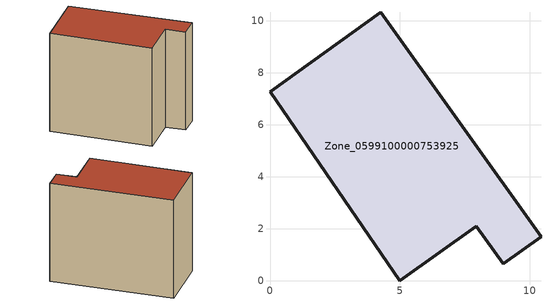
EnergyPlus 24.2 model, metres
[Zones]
Zone_0599100000753925
 floor ground (C_G): 0,7.28 4.27,10.32 10.44,1.68 8.98,0.64 7.94,2.1 5,0 z0
 wall outside (C_F): 4.27,10.32 0,7.28 5,0 7.94,2.1 8.98,0.64 10.44,1.68 4.27,10.32 z0:8.97
 roof outside (C_R): 10.44,1.68 4.27,10.32 0,7.28 5,0 7.94,2.1 8.98,0.64 z8.97
[BUILDING]
Pand.0599100000753925: North Axis=0; Terrain=City; Loads Convergence Tolerance Value=0.04; Temperature Convergence Tolerance Value=0.4; Solar Distribution=FullExterior; Maximum Number of Warmup Days=25; Minimum Number of Warmup Days=1
[Site:Location]
Rotterdam.The.Hague.AP_ZH_NLD Design_Conditions: Latitude=51.96; Longitude=4.45; Time Zone=1; Elevation=-4.5
[SITE:GROUNDTEMPERATURE:BUILDINGSURFACE]
18, 18, 18, 18, 18, 18, 18, 18, 18, 18, 18, 18
[MATERIAL] Thermal Absorptance=0.9; Solar Absorptance=0.7; Visible Absorptance=0.7
Name | Roughness | Thickness | Conductivity | Density | Specific Heat
G.TI.2006-2014 | MediumSmooth | 0.15 | 0.06 | 540 | 1210
F.TI.2006-2014 | Rough | 0.3 | 0.12 | 1920 | 840
R.TI.2006-2014 | MediumRough | 0.2 | 0.08 | 1500 | 1000
[CONSTRUCTION]
C_G: G.TI.2006-2014
C_F: F.TI.2006-2014
C_R: R.TI.2006-2014
[ZONE]
Zone_0599100000753925: Type=1; Multiplier=1; Ceiling Height=Autocalculate; Volume=Autocalculate; Floor Area=autocalculate; Part of Total Floor Area=Yes
[ZONEINFILTRATION:DESIGNFLOWRATE]
Infil_Zone_0599100000753925: Zone or ZoneList or Space or SpaceList=Zone_0599100000753925; Schedule=AlwaysOn; Design Flow Rate Calculation Method=Flow/Area; Flow Rate per Floor Area=0.0015; Constant Term Coefficient=1; Temperature Term Coefficient=0; Velocity Term Coefficient=0; Velocity Squared Term Coefficient=0
[HVACTEMPLATE:ZONE:IDEALLOADSAIRSYSTEM]
Zone_0599100000753925: Maximum Heating Supply Air Temperature=50; Minimum Cooling Supply Air Temperature=13; Maximum Heating Supply Air Humidity Ratio=0.0156; Minimum Cooling Supply Air Humidity Ratio=0.0077; Heating Limit=NoLimit; Cooling Limit=NoLimit; Dehumidification Control Type=ConstantSensibleHeatRatio; Cooling Sensible Heat Ratio=0.7; Dehumidification Setpoint=60; Humidification Control Type=None; Humidification Setpoint=30; Outdoor Air Method=None; Outdoor Air Flow Rate per Person=0.00944; Outdoor Air Flow Rate per Zone Floor Area=0; Outdoor Air Flow Rate per Zone=0; Demand Controlled Ventilation Type=None; Outdoor Air Economizer Type=NoEconomizer; Heat Recovery Type=None; Sensible Heat Recovery Effectiveness=0.7; Latent Heat Recovery Effectiveness=0.65
[ZONECONTROL:THERMOSTAT]
ThermostatControl_Zone_0599100000753925: Zone or ZoneList=Zone_0599100000753925; Control Type Schedule=DualSetpointControlType; Control 1=Thermostat_Zone_0599100000753925; Temperature Difference Between Cutout And Setpoint=0
[THERMOSTATSETPOINT:DUALSETPOINT]
Thermostat_Zone_0599100000753925: Heating Setpoint Temperature Schedule=HeatingSetpoint_Zone_0599100000753925; Cooling Setpoint Temperature Schedule=CoolingSetpoint_Zone_0599100000753925
[SCHEDULE:COMPACT]
HeatingSetpoint_Zone_0599100000753925: Through: 12/31, For: AllDays, Until: 24:00, 21
CoolingSetpoint_Zone_0599100000753925: Through: 12/31, For: AllDays, Until: 24:00, 24
DualSetpointControlType: Through: 12/31, For: AllDays, Until: 24:00, 4
AlwaysOn: Through: 12/31, For: AllDays, Until: 24:00, 1
